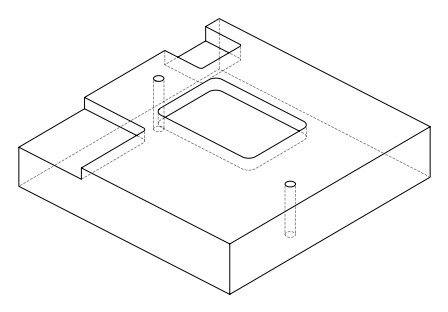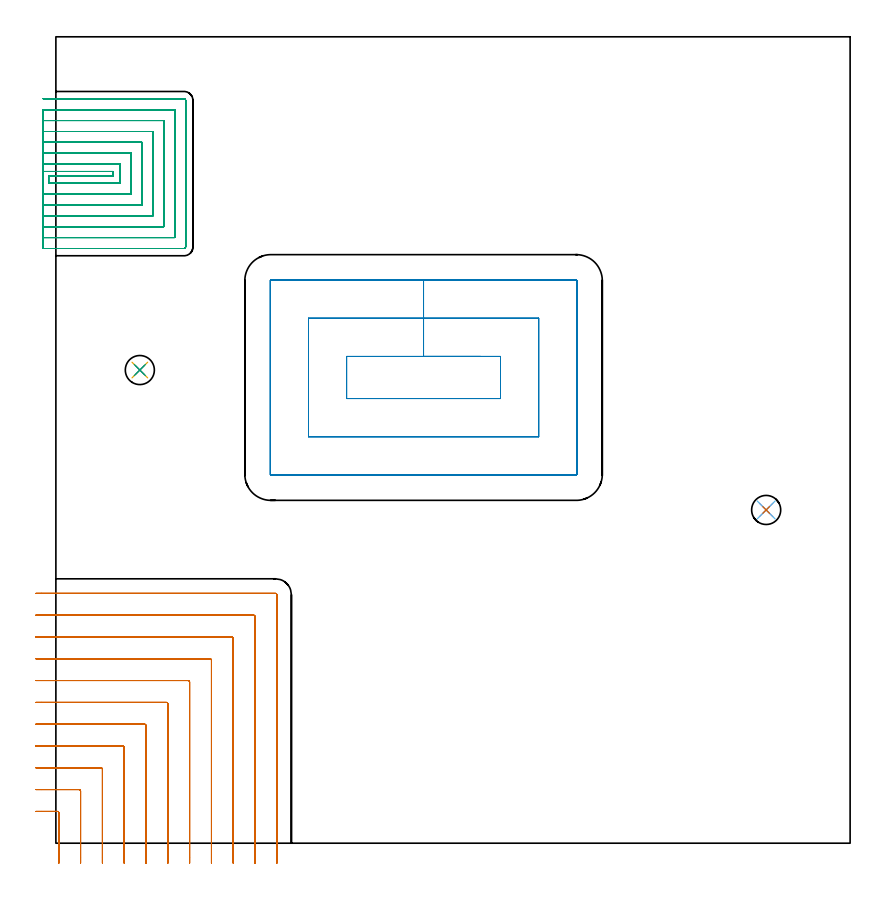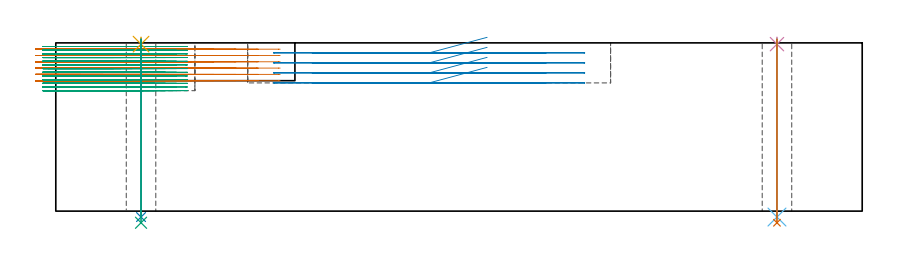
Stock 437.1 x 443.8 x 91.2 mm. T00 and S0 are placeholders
(PLAN: 9 operations, 7 tool changes, 82.8 min)
(1 MILL_CORNER_NOTCH_RECTANGULAR | CORNER_NOTCH_RECTANGULAR | UGT0201_010 | Follow Part, ap 4, ae 75% | 23.06 min | 386268 mm3)
(2 MILL_RECTANGULAR_POCKET | POCKET_RECTANGULAR_STRAIGHT | UGT0201_006 | Follow Part, ap 7, ae 75% | 10.09 min | 573313 mm3)
(3 MILL_SLOT | SLOT_PARTIAL_RECTANGULAR | NXT0201_009 | Follow Part, ap 2, ae 75% | 48.04 min | 176307 mm3)
(4 SPOT_DRILL | STEP1HOLE | NXT0321_9005460120000 | 0.03 min | 15 mm3)
(5 SPOT_DRILL_1 | STEP1HOLE_1 | NXT0321_9005460120000 | 0.03 min | 2 mm3)
(6 DRILL_THROUGH_HOLE_INTO_CENTER | STEP1HOLE | NXT0301_065 | 0.39 min | 6259 mm3)
(7 DRILL_TO_ENLARGE_THROUGH_HOLE | STEP1HOLE | UGT0301_006 | 0.4 min | 12055 mm3)
(8 DRILL_THROUGH_HOLE_INTO_CENTER_1 | STEP1HOLE_1 | NXT0301_065 | 0.39 min | 6266 mm3)
(9 DRILL_TO_ENLARGE_THROUGH_HOLE_1 | STEP1HOLE_1 | UGT0301_006 | 0.4 min | 11990 mm3)
(TOOL UGT0201_010 | End Mill 16 mm | D16 FL22 Z2)
(TOOL UGT0201_006 | End Mill 28 mm | D28 FL25 Z2)
(TOOL NXT0201_009 | ENDMILL 8mm [2P460-0800-NA 1630] | D8 FL26 Z6)
(TOOL NXT0321_9005460120000 | NC Spot Drill, 142deg, 12mm, Carbide, Uncoated | D12 PA142 FL30 Z2)
(TOOL NXT0301_065 | Carbide Drill 9.4mm [860.1-0940-075A1-MM 2214] | D9.4 PA140 FL98 Z2)
(TOOL UGT0301_006 | Twist Drill 16 mm | D16 PA118 FL120 Z2)
(OP 1 MILL_CORNER_NOTCH_RECTANGULAR)
G17 G21 G94 G90
T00 M6
G54
G17 G0 G90 X1.6 Y-11. S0 M3
G43 Z101.2 H0
Z87.783
G94 G1 Y-8. F250.
Y16.708 F500.
G3 X0.808 Y17.5 R0.8
G1 X-8.
X-11. F250.
G0 Z101.2
X13.6 Y-11.
Z87.783
G1 Y-8.
Y28.708 F500.
G3 X12.808 Y29.5 R0.8
G1 X-8.
X-11. F250.
G0 Z101.2
X25.6 Y-11.
Z87.783
G1 Y-8.
Y40.707 F500.
G3 X24.807 Y41.5 R0.8
G1 X-8.
X-11. F250.
G0 Z101.2
X37.6 Y-11.
Z87.783
G1 Y-8.
Y52.707 F500.
G3 X36.807 Y53.5 R0.8
G1 X-8.
X-11. F250.
G0 Z101.2
X49.6 Y-11.
Z87.783
G1 Y-8.
Y64.706 F500.
G3 X48.806 Y65.5 R0.8
G1 X-8.
X-11. F250.
G0 Z101.2
X61.6 Y-11.
Z87.783
G1 Y-8.
Y76.706 F500.
G3 X60.806 Y77.5 R0.8
G1 X-8.
X-11. F250.
G0 Z101.2
X73.6 Y-11.
Z87.783
G1 Y-8.
Y88.706 F500.
G3 X72.806 Y89.5 R0.8
G1 X-8.
X-11. F250.
G0 Z101.2
X85.6 Y-11.
Z87.783
G1 Y-8.
Y100.705 F500.
G3 X84.805 Y101.5 R0.8
G1 X-8.
X-11. F250.
G0 Z101.2
X97.6 Y-11.
Z87.783
G1 Y-8.
Y112.705 F500.
G3 X96.805 Y113.5 R0.8
G1 X-8.
X-11. F250.
G0 Z101.2
X109.6 Y-11.
Z87.783
G1 Y-8.
Y124.705 F500.
G3 X108.805 Y125.5 R0.8
G1 X-8.
X-11. F250.
G0 Z101.2
X121.6 Y-11.
Z87.783
G1 Y-8.
Y136.704 F500.
G3 X120.804 Y137.5 R0.8
G1 X-8.
X-11. F250.
G0 Z101.2
X1.6 Y-11.
Z84.367
G1 Y-8.
Y16.708 F500.
G3 X0.808 Y17.5 R0.8
G1 X-8.
X-11. F250.
G0 Z101.2
X13.6 Y-11.
Z84.367
G1 Y-8.
Y28.708 F500.
G3 X12.808 Y29.5 R0.8
G1 X-8.
X-11. F250.
G0 Z101.2
X25.6 Y-11.
Z84.367
G1 Y-8.
Y40.707 F500.
G3 X24.807 Y41.5 R0.8
G1 X-8.
X-11. F250.
G0 Z101.2
X37.6 Y-11.
Z84.367
G1 Y-8.
Y52.707 F500.
G3 X36.807 Y53.5 R0.8
G1 X-8.
X-11. F250.
G0 Z101.2
X49.6 Y-11.
Z84.367
G1 Y-8.
Y64.706 F500.
G3 X48.806 Y65.5 R0.8
G1 X-8.
X-11. F250.
G0 Z101.2
X61.6 Y-11.
Z84.367
G1 Y-8.
Y76.706 F500.
G3 X60.806 Y77.5 R0.8
G1 X-8.
X-11. F250.
G0 Z101.2
X73.6 Y-11.
Z84.367
G1 Y-8.
Y88.706 F500.
G3 X72.806 Y89.5 R0.8
G1 X-8.
X-11. F250.
G0 Z101.2
X85.6 Y-11.
Z84.367
G1 Y-8.
Y100.705 F500.
G3 X84.805 Y101.5 R0.8
G1 X-8.
X-11. F250.
G0 Z101.2
X97.6 Y-11.
Z84.367
G1 Y-8.
Y112.705 F500.
G3 X96.805 Y113.5 R0.8
G1 X-8.
X-11. F250.
G0 Z101.2
X109.6 Y-11.
Z84.367
G1 Y-8.
Y124.705 F500.
G3 X108.805 Y125.5 R0.8
G1 X-8.
X-11. F250.
G0 Z101.2
X121.6 Y-11.
Z84.367
G1 Y-8.
Y136.704 F500.
G3 X120.804 Y137.5 R0.8
G1 X-8.
X-11. F250.
G0 Z101.2
X1.6 Y-11.
Z80.95
G1 Y-8.
Y16.708 F500.
G3 X0.808 Y17.5 R0.8
G1 X-8.
X-11. F250.
G0 Z101.2
X13.6 Y-11.
Z80.95
G1 Y-8.
Y28.708 F500.
G3 X12.808 Y29.5 R0.8
G1 X-8.
X-11. F250.
G0 Z101.2
X25.6 Y-11.
Z80.95
G1 Y-8.
Y40.707 F500.
G3 X24.807 Y41.5 R0.8
G1 X-8.
X-11. F250.
G0 Z101.2
X37.6 Y-11.
Z80.95
G1 Y-8.
Y52.707 F500.
G3 X36.807 Y53.5 R0.8
G1 X-8.
X-11. F250.
G0 Z101.2
X49.6 Y-11.
Z80.95
G1 Y-8.
Y64.706 F500.
G3 X48.806 Y65.5 R0.8
G1 X-8.
X-11. F250.
G0 Z101.2
X61.6 Y-11.
Z80.95
G1 Y-8.
Y76.706 F500.
G3 X60.806 Y77.5 R0.8
G1 X-8.
X-11. F250.
G0 Z101.2
X73.6 Y-11.
Z80.95
G1 Y-8.
Y88.706 F500.
G3 X72.806 Y89.5 R0.8
G1 X-8.
X-11. F250.
G0 Z101.2
X85.6 Y-11.
Z80.95
G1 Y-8.
Y100.705 F500.
G3 X84.805 Y101.5 R0.8
G1 X-8.
X-11. F250.
G0 Z101.2
X97.6 Y-11.
Z80.95
G1 Y-8.
Y112.705 F500.
G3 X96.805 Y113.5 R0.8
G1 X-8.
X-11. F250.
G0 Z101.2
X109.6 Y-11.
Z80.95
G1 Y-8.
Y124.705 F500.
G3 X108.805 Y125.5 R0.8
G1 X-8.
X-11. F250.
G0 Z101.2
X121.6 Y-11.
Z80.95
G1 Y-8.
Y136.704 F500.
G3 X120.804 Y137.5 R0.8
G1 X-8.
X-11. F250.
G0 Z101.2
X1.6 Y-11.
Z77.533
G1 Y-8.
Y16.708 F500.
G3 X0.808 Y17.5 R0.8
G1 X-8.
X-11. F250.
G0 Z101.2
X13.6 Y-11.
Z77.533
G1 Y-8.
Y28.708 F500.
G3 X12.808 Y29.5 R0.8
G1 X-8.
X-11. F250.
G0 Z101.2
X25.6 Y-11.
Z77.533
G1 Y-8.
Y40.707 F500.
G3 X24.807 Y41.5 R0.8
G1 X-8.
X-11. F250.
G0 Z101.2
X37.6 Y-11.
Z77.533
G1 Y-8.
Y52.707 F500.
G3 X36.807 Y53.5 R0.8
G1 X-8.
X-11. F250.
G0 Z101.2
X49.6 Y-11.
Z77.533
G1 Y-8.
Y64.706 F500.
G3 X48.806 Y65.5 R0.8
G1 X-8.
X-11. F250.
G0 Z101.2
X61.6 Y-11.
Z77.533
G1 Y-8.
Y76.706 F500.
G3 X60.806 Y77.5 R0.8
G1 X-8.
X-11. F250.
G0 Z101.2
X73.6 Y-11.
Z77.533
G1 Y-8.
Y88.706 F500.
G3 X72.806 Y89.5 R0.8
G1 X-8.
X-11. F250.
G0 Z101.2
X85.6 Y-11.
Z77.533
G1 Y-8.
Y100.705 F500.
G3 X84.805 Y101.5 R0.8
G1 X-8.
X-11. F250.
G0 Z101.2
X97.6 Y-11.
Z77.533
G1 Y-8.
Y112.705 F500.
G3 X96.805 Y113.5 R0.8
G1 X-8.
X-11. F250.
G0 Z101.2
X109.6 Y-11.
Z77.533
G1 Y-8.
Y124.705 F500.
G3 X108.805 Y125.5 R0.8
G1 X-8.
X-11. F250.
G0 Z101.2
X121.6 Y-11.
Z77.533
G1 Y-8.
Y136.704 F500.
G3 X120.804 Y137.5 R0.8
G1 X-8.
X-11. F250.
G0 Z101.2
X1.6 Y-11.
Z74.117
G1 Y-8.
Y16.708 F500.
G3 X0.808 Y17.5 R0.8
G1 X-8.
X-11. F250.
G0 Z101.2
X13.6 Y-11.
Z74.117
G1 Y-8.
Y28.708 F500.
G3 X12.808 Y29.5 R0.8
G1 X-8.
X-11. F250.
G0 Z101.2
X25.6 Y-11.
Z74.117
G1 Y-8.
Y40.707 F500.
G3 X24.807 Y41.5 R0.8
G1 X-8.
X-11. F250.
G0 Z101.2
X37.6 Y-11.
Z74.117
G1 Y-8.
Y52.707 F500.
G3 X36.807 Y53.5 R0.8
G1 X-8.
X-11. F250.
G0 Z101.2
X49.6 Y-11.
Z74.117
G1 Y-8.
Y64.706 F500.
G3 X48.806 Y65.5 R0.8
G1 X-8.
X-11. F250.
G0 Z101.2
X61.6 Y-11.
Z74.117
G1 Y-8.
Y76.706 F500.
G3 X60.806 Y77.5 R0.8
G1 X-8.
X-11. F250.
G0 Z101.2
X73.6 Y-11.
Z74.117
G1 Y-8.
Y88.706 F500.
G3 X72.806 Y89.5 R0.8
G1 X-8.
X-11. F250.
G0 Z101.2
X85.6 Y-11.
Z74.117
G1 Y-8.
Y100.705 F500.
G3 X84.805 Y101.5 R0.8
G1 X-8.
X-11. F250.
G0 Z101.2
X97.6 Y-11.
Z74.117
G1 Y-8.
Y112.705 F500.
G3 X96.805 Y113.5 R0.8
G1 X-8.
X-11. F250.
G0 Z101.2
X109.6 Y-11.
Z74.117
G1 Y-8.
Y124.705 F500.
G3 X108.805 Y125.5 R0.8
G1 X-8.
X-11. F250.
G0 Z101.2
X121.6 Y-11.
Z74.117
G1 Y-8.
Y136.704 F500.
G3 X120.804 Y137.5 R0.8
G1 X-8.
X-11. F250.
G0 Z101.2
X1.6 Y-11.
Z70.7
G1 Y-8.
Y16.708 F500.
G3 X0.808 Y17.5 R0.8
G1 X-8.
X-11. F250.
G0 Z101.2
X13.6 Y-11.
Z70.7
G1 Y-8.
Y28.708 F500.
G3 X12.808 Y29.5 R0.8
G1 X-8.
X-11. F250.
G0 Z101.2
X25.6 Y-11.
Z70.7
G1 Y-8.
Y40.707 F500.
G3 X24.807 Y41.5 R0.8
G1 X-8.
X-11. F250.
G0 Z101.2
X37.6 Y-11.
Z70.7
G1 Y-8.
Y52.707 F500.
G3 X36.807 Y53.5 R0.8
G1 X-8.
X-11. F250.
G0 Z101.2
X49.6 Y-11.
Z70.7
G1 Y-8.
Y64.706 F500.
G3 X48.806 Y65.5 R0.8
G1 X-8.
X-11. F250.
G0 Z101.2
X61.6 Y-11.
Z70.7
G1 Y-8.
Y76.706 F500.
G3 X60.806 Y77.5 R0.8
G1 X-8.
X-11. F250.
G0 Z101.2
X73.6 Y-11.
Z70.7
G1 Y-8.
Y88.706 F500.
G3 X72.806 Y89.5 R0.8
G1 X-8.
X-11. F250.
G0 Z101.2
X85.6 Y-11.
Z70.7
G1 Y-8.
Y100.705 F500.
G3 X84.805 Y101.5 R0.8
G1 X-8.
X-11. F250.
G0 Z101.2
X97.6 Y-11.
Z70.7
G1 Y-8.
Y112.705 F500.
G3 X96.805 Y113.5 R0.8
G1 X-8.
X-11. F250.
G0 Z101.2
X109.6 Y-11.
Z70.7
G1 Y-8.
Y124.705 F500.
G3 X108.805 Y125.5 R0.8
G1 X-8.
X-11. F250.
G0 Z101.2
X121.6 Y-11.
Z70.7
G1 Y-8.
Y136.704 F500.
G3 X120.804 Y137.5 R0.8
G1 X-8.
X-11. F250.
G0 Z101.2
M5
M2
(OP 2 MILL_RECTANGULAR_POCKET)
G17 G21 G94 G90
T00 M6
G54
G17 G0 G90 X233.792 Y267.9 S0 M3
G43 Z101.2 H0
Z94.2
G94 G1 X202.35 Z85.775 F250.
X160. F500.
Y244.7
X244.7
Y267.9
X202.35
Y288.9
X139.
Y223.7
X265.7
Y288.9
X202.35
Y309.9
X118.3
G3 X118. Y309.6 R0.3
G1 Y203.
G3 X118.3 Y202.7 R0.3
G1 X286.4
G3 X286.7 Y203. R0.3
G1 Y309.6
G3 X286.4 Y309.9 R0.3
G1 X202.35
X201.35
G0 X233.792 Y267.9 Z88.775
G1 X202.35 Z80.35 F250.
X160. F500.
Y244.7
X244.7
Y267.9
X202.35
Y288.9
X139.
Y223.7
X265.7
Y288.9
X202.35
Y309.9
X118.3
G3 X118. Y309.6 R0.3
G1 Y203.
G3 X118.3 Y202.7 R0.3
G1 X286.4
G3 X286.7 Y203. R0.3
G1 Y309.6
G3 X286.4 Y309.9 R0.3
G1 X202.35
X201.35
G0 X233.792 Y267.9 Z83.35
G1 X202.35 Z74.925 F250.
X160. F500.
Y244.7
X244.7
Y267.9
X202.35
Y288.9
X139.
Y223.7
X265.7
Y288.9
X202.35
Y309.9
X118.3
G3 X118. Y309.6 R0.3
G1 Y203.
G3 X118.3 Y202.7 R0.3
G1 X286.4
G3 X286.7 Y203. R0.3
G1 Y309.6
G3 X286.4 Y309.9 R0.3
G1 X202.35
X201.35
G0 X233.792 Y267.9 Z77.925
G1 X202.35 Z69.5 F250.
X160. F500.
Y244.7
X244.7
Y267.9
X202.35
Y288.9
X139.
Y223.7
X265.7
Y288.9
X202.35
Y309.9
X118.3
G3 X118. Y309.6 R0.3
G1 Y203.
G3 X118.3 Y202.7 R0.3
G1 X286.4
G3 X286.7 Y203. R0.3
G1 Y309.6
G3 X286.4 Y309.9 R0.3
G1 X202.35
X201.35
G0 Z101.2
M5
M2
(OP 3 MILL_SLOT)
G17 G21 G94 G90
T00 M6
G54
G17 G0 G90 X-7. Y369.7 S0 M3
G43 Z101.2 H1
Z89.208
G94 G1 X-4. F250.
X31.4 F500.
Y367.3
X-4.
Y363.3
X35.4
Y373.7
X-4.
X-7. F250.
Y357.3
X-4.
X41.4 F500.
Y379.7
X-4.
X-7. F250.
Y351.3
X-4.
X47.4 F500.
Y385.7
X-4.
X-7. F250.
Y345.3
X-4.
X53.4 F500.
Y391.7
X-4.
X-7. F250.
Y339.3
X-4.
X59.4 F500.
Y397.7
X-4.
X-7. F250.
Y333.3
X-4.
X65.4 F500.
Y403.7
X-4.
X-7. F250.
Y327.3
X-4.
X70.6 F500.
G3 X71.4 Y328.1 R0.8
G1 Y408.9
G3 X70.6 Y409.7 R0.8
G1 X-4.
X-7. F250.
G0 Y369.7 Z87.215
G1 X-4.
X31.4 F500.
Y367.3
X-4.
Y363.3
X35.4
Y373.7
X-4.
X-7. F250.
Y357.3
X-4.
X41.4 F500.
Y379.7
X-4.
X-7. F250.
Y351.3
X-4.
X47.4 F500.
Y385.7
X-4.
X-7. F250.
Y345.3
X-4.
X53.4 F500.
Y391.7
X-4.
X-7. F250.
Y339.3
X-4.
X59.4 F500.
Y397.7
X-4.
X-7. F250.
Y333.3
X-4.
X65.4 F500.
Y403.7
X-4.
X-7. F250.
Y327.3
X-4.
X70.6 F500.
G3 X71.4 Y328.1 R0.8
G1 Y408.9
G3 X70.6 Y409.7 R0.8
G1 X-4.
X-7. F250.
G0 Y369.7 Z85.223
G1 X-4.
X31.4 F500.
Y367.3
X-4.
Y363.3
X35.4
Y373.7
X-4.
X-7. F250.
Y357.3
X-4.
X41.4 F500.
Y379.7
X-4.
X-7. F250.
Y351.3
X-4.
X47.4 F500.
Y385.7
X-4.
X-7. F250.
Y345.3
X-4.
X53.4 F500.
Y391.7
X-4.
X-7. F250.
Y339.3
X-4.
X59.4 F500.
Y397.7
X-4.
X-7. F250.
Y333.3
X-4.
X65.4 F500.
Y403.7
X-4.
X-7. F250.
Y327.3
X-4.
X70.6 F500.
G3 X71.4 Y328.1 R0.8
G1 Y408.9
G3 X70.6 Y409.7 R0.8
G1 X-4.
X-7. F250.
G0 Y369.7 Z83.231
G1 X-4.
X31.4 F500.
Y367.3
X-4.
Y363.3
X35.4
Y373.7
X-4.
X-7. F250.
Y357.3
X-4.
X41.4 F500.
Y379.7
X-4.
X-7. F250.
Y351.3
X-4.
X47.4 F500.
Y385.7
X-4.
X-7. F250.
Y345.3
X-4.
X53.4 F500.
Y391.7
X-4.
X-7. F250.
Y339.3
X-4.
X59.4 F500.
Y397.7
X-4.
X-7. F250.
Y333.3
X-4.
X65.4 F500.
Y403.7
X-4.
X-7. F250.
Y327.3
X-4.
X70.6 F500.
G3 X71.4 Y328.1 R0.8
G1 Y408.9
G3 X70.6 Y409.7 R0.8
G1 X-4.
X-7. F250.
G0 Y369.7 Z81.238
G1 X-4.
X31.4 F500.
Y367.3
X-4.
Y363.3
X35.4
Y373.7
X-4.
X-7. F250.
Y357.3
X-4.
X41.4 F500.
Y379.7
X-4.
X-7. F250.
Y351.3
X-4.
X47.4 F500.
Y385.7
X-4.
X-7. F250.
Y345.3
X-4.
X53.4 F500.
Y391.7
X-4.
X-7. F250.
Y339.3
X-4.
X59.4 F500.
Y397.7
X-4.
X-7. F250.
Y333.3
X-4.
X65.4 F500.
Y403.7
X-4.
X-7. F250.
Y327.3
X-4.
X70.6 F500.
G3 X71.4 Y328.1 R0.8
G1 Y408.9
G3 X70.6 Y409.7 R0.8
G1 X-4.
X-7. F250.
G0 Y369.7 Z79.246
G1 X-4.
X31.4 F500.
Y367.3
X-4.
Y363.3
X35.4
Y373.7
X-4.
X-7. F250.
Y357.3
X-4.
X41.4 F500.
Y379.7
X-4.
X-7. F250.
Y351.3
X-4.
X47.4 F500.
Y385.7
X-4.
X-7. F250.
Y345.3
X-4.
X53.4 F500.
Y391.7
X-4.
X-7. F250.
Y339.3
X-4.
X59.4 F500.
Y397.7
X-4.
X-7. F250.
Y333.3
X-4.
X65.4 F500.
Y403.7
X-4.
X-7. F250.
Y327.3
X-4.
X70.6 F500.
G3 X71.4 Y328.1 R0.8
G1 Y408.9
G3 X70.6 Y409.7 R0.8
G1 X-4.
X-7. F250.
G0 Y369.7 Z77.254
G1 X-4.
X31.4 F500.
Y367.3
X-4.
Y363.3
X35.4
Y373.7
X-4.
X-7. F250.
Y357.3
X-4.
X41.4 F500.
Y379.7
X-4.
X-7. F250.
Y351.3
X-4.
X47.4 F500.
Y385.7
X-4.
X-7. F250.
Y345.3
X-4.
X53.4 F500.
Y391.7
X-4.
X-7. F250.
Y339.3
X-4.
X59.4 F500.
Y397.7
X-4.
X-7. F250.
Y333.3
X-4.
X65.4 F500.
Y403.7
X-4.
X-7. F250.
Y327.3
X-4.
X70.6 F500.
G3 X71.4 Y328.1 R0.8
G1 Y408.9
G3 X70.6 Y409.7 R0.8
G1 X-4.
X-7. F250.
G0 Y369.7 Z75.261
G1 X-4.
X31.4 F500.
Y367.3
X-4.
Y363.3
X35.4
Y373.7
X-4.
X-7. F250.
Y357.3
X-4.
X41.4 F500.
Y379.7
X-4.
X-7. F250.
Y351.3
X-4.
X47.4 F500.
Y385.7
X-4.
X-7. F250.
Y345.3
X-4.
X53.4 F500.
Y391.7
X-4.
X-7. F250.
Y339.3
X-4.
X59.4 F500.
Y397.7
X-4.
X-7. F250.
Y333.3
X-4.
X65.4 F500.
Y403.7
X-4.
X-7. F250.
Y327.3
X-4.
X70.6 F500.
G3 X71.4 Y328.1 R0.8
G1 Y408.9
G3 X70.6 Y409.7 R0.8
G1 X-4.
X-7. F250.
G0 Y369.7 Z73.269
G1 X-4.
X31.4 F500.
Y367.3
X-4.
Y363.3
X35.4
Y373.7
X-4.
X-7. F250.
Y357.3
X-4.
X41.4 F500.
Y379.7
X-4.
X-7. F250.
Y351.3
X-4.
X47.4 F500.
Y385.7
X-4.
X-7. F250.
Y345.3
X-4.
X53.4 F500.
Y391.7
X-4.
X-7. F250.
Y339.3
X-4.
X59.4 F500.
Y397.7
X-4.
X-7. F250.
Y333.3
X-4.
X65.4 F500.
Y403.7
X-4.
X-7. F250.
Y327.3
X-4.
X70.6 F500.
G3 X71.4 Y328.1 R0.8
G1 Y408.9
G3 X70.6 Y409.7 R0.8
G1 X-4.
X-7. F250.
G0 Y369.7 Z71.277
G1 X-4.
X31.4 F500.
Y367.3
X-4.
Y363.3
X35.4
Y373.7
X-4.
X-7. F250.
Y357.3
X-4.
X41.4 F500.
Y379.7
X-4.
X-7. F250.
Y351.3
X-4.
X47.4 F500.
Y385.7
X-4.
X-7. F250.
Y345.3
X-4.
X53.4 F500.
Y391.7
X-4.
X-7. F250.
Y339.3
X-4.
X59.4 F500.
Y397.7
X-4.
X-7. F250.
Y333.3
X-4.
X65.4 F500.
Y403.7
X-4.
X-7. F250.
Y327.3
X-4.
X70.6 F500.
G3 X71.4 Y328.1 R0.8
G1 Y408.9
G3 X70.6 Y409.7 R0.8
G1 X-4.
X-7. F250.
G0 Y369.7 Z69.285
G1 X-4.
X31.4 F500.
Y367.3
X-4.
Y363.3
X35.4
Y373.7
X-4.
X-7. F250.
Y357.3
X-4.
X41.4 F500.
Y379.7
X-4.
X-7. F250.
Y351.3
X-4.
X47.4 F500.
Y385.7
X-4.
X-7. F250.
Y345.3
X-4.
X53.4 F500.
Y391.7
X-4.
X-7. F250.
Y339.3
X-4.
X59.4 F500.
Y397.7
X-4.
X-7. F250.
Y333.3
X-4.
X65.4 F500.
Y403.7
X-4.
X-7. F250.
Y327.3
X-4.
X70.6 F500.
G3 X71.4 Y328.1 R0.8
G1 Y408.9
G3 X70.6 Y409.7 R0.8
G1 X-4.
X-7. F250.
G0 Y369.7 Z67.292
G1 X-4.
X31.4 F500.
Y367.3
X-4.
Y363.3
X35.4
Y373.7
X-4.
X-7. F250.
Y357.3
X-4.
X41.4 F500.
Y379.7
X-4.
X-7. F250.
Y351.3
X-4.
X47.4 F500.
Y385.7
X-4.
X-7. F250.
Y345.3
X-4.
X53.4 F500.
Y391.7
X-4.
X-7. F250.
Y339.3
X-4.
X59.4 F500.
Y397.7
X-4.
X-7. F250.
Y333.3
X-4.
X65.4 F500.
Y403.7
X-4.
X-7. F250.
Y327.3
X-4.
X70.6 F500.
G3 X71.4 Y328.1 R0.8
G1 Y408.9
G3 X70.6 Y409.7 R0.8
G1 X-4.
X-7. F250.
G0 Y369.7 Z65.3
G1 X-4.
X31.4 F500.
Y367.3
X-4.
Y363.3
X35.4
Y373.7
X-4.
X-7. F250.
Y357.3
X-4.
X41.4 F500.
Y379.7
X-4.
X-7. F250.
Y351.3
X-4.
X47.4 F500.
Y385.7
X-4.
X-7. F250.
Y345.3
X-4.
X53.4 F500.
Y391.7
X-4.
X-7. F250.
Y339.3
X-4.
X59.4 F500.
Y397.7
X-4.
X-7. F250.
Y333.3
X-4.
X65.4 F500.
Y403.7
X-4.
X-7. F250.
Y327.3
X-4.
X70.6 F500.
G3 X71.4 Y328.1 R0.8
G1 Y408.9
G3 X70.6 Y409.7 R0.8
G1 X-4.
X-7. F250.
G0 Z101.2
M5
M2
(OP 4 SPOT_DRILL)
G17 G21 G94 G90
T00 M6
G54
G17 G0 G90 X390.9 Y183.4 S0 M3
G43 Z101.2 H0
G94 G81 G98 Z90.511 F250. R94.2
G80
M5
M2
(OP 5 SPOT_DRILL_1)
G17 G21 G94 G90
T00 M6
G54
G17 G0 G90 X46.2 Y260.4 S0 M3
G43 Z101.2 H0
G94 G81 G98 Z90.511 F250. R94.2
G80
M5
M2
(OP 6 DRILL_THROUGH_HOLE_INTO_CENTER)
G17 G21 G94 G90
T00 M6
G54
G17 G0 G90 X390.9 Y183.4 S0 M3
G43 Z101.2 H1
G94 G73 G98 Z-3.211 F250. Q8.583 R93.2
G80
M5
M2
(OP 7 DRILL_TO_ENLARGE_THROUGH_HOLE)
G17 G21 G94 G90
T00 M6
G54
G17 G0 G90 X390.9 Y183.4 S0 M3
G43 Z101.2 H0
G94 G73 G98 Z-6.307 F250. Q13.93 R93.2
G80
M5
M2
(OP 8 DRILL_THROUGH_HOLE_INTO_CENTER_1)
G17 G21 G94 G90
T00 M6
G54
G17 G0 G90 X46.2 Y260.4 S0 M3
G43 Z101.2 H1
G94 G73 G98 Z-3.211 F250. Q8.583 R93.2
G80
M5
M2
(OP 9 DRILL_TO_ENLARGE_THROUGH_HOLE_1)
G17 G21 G94 G90
T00 M6
G54
G17 G0 G90 X46.2 Y260.4 S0 M3
G43 Z101.2 H0
G94 G73 G98 Z-6.307 F250. Q13.93 R93.2
G80
M5
M2
